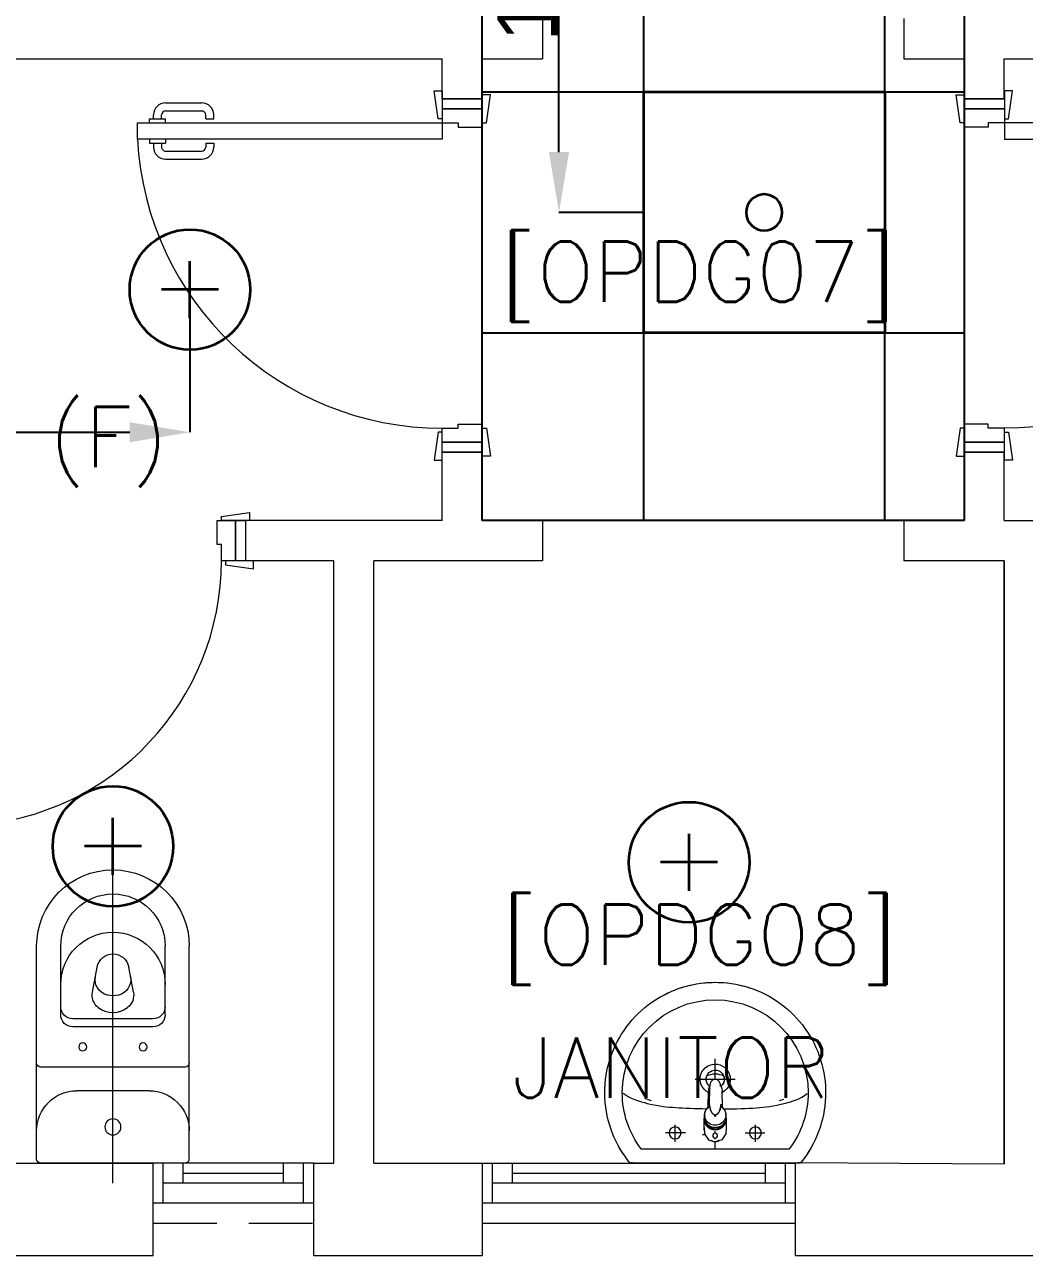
# Model space of a CAD drawing. Header units: inches. Extents: x -12418 to 57169, y -29325 to 19878.
# Drawn here: x 8058 to 10548, y -13097 to -10032 of the extents above; entities that cross this region are included whole.
import ezdxf
from ezdxf.enums import TextEntityAlignment as Align

# ---------------------------------------------------------------- set-up
doc = ezdxf.new("R2010")
doc.units = ezdxf.units.IN
doc.header["$LTSCALE"] = 25
doc.header["$MEASUREMENT"] = 0
doc.header["$PDMODE"] = 3
doc.linetypes.add('00-Ground Floor$0$HIDDEN', pattern=[9.525, 6.35, -3.175])
doc.layers.get('0').update_dxf_attribs({"color": 8})
doc.layers.get('Defpoints').update_dxf_attribs({"color": 8})
for name, color, linetype, lineweight in [('00-Ground Floor$0$72_EGR_BASE_TEXT', 252, 'Continuous', 5), ('00-Ground Floor$0$Aluminum', 251, 'Continuous', 5), ('00-Ground Floor$0$LOADING', 253, 'Continuous', 5), ('00-Ground Floor$0$P-SANR-FIXT', 6, 'Continuous', 18), ('00-Ground Floor$0$P-SANR-FIXT-1', 6, 'Continuous', 13), ('00-Ground Floor$0$Proj', 251, 'Continuous', 5), ('00-Ground Floor$0$SANIT', 250, 'Continuous', 5), ('00-Ground Floor$0$Walls', 251, 'Continuous', 5), ('00-Ground Floor$0$Wooden Joinery', 251, 'Continuous', 5), ('E-DIM', 6, 'Continuous', 18), ('E-LITE-CIRC-NUMB', 6, 'Continuous', 25), ('E-LITE-CLNG', 150, 'Continuous', 35), ('E-LITE-CLNG @ 100', 150, 'Continuous', 35), ('E-LITE-CTRL', 6, 'Continuous', 25)]:
    doc.layers.add(name, color=color, linetype=linetype, lineweight=lineweight)
doc.layers.add('00-Ground Floor$0$False Ceiling', color=251, linetype='Continuous')
doc.styles.add('00-Ground Floor$0$SIMPLEX', font='SIMPLEX.shx', dxfattribs={"height": 150})
doc.styles.add('DC_Simplex', font='SIMPLEX.shx', dxfattribs={"width": 0.7})
doc.styles.get("Standard").update_dxf_attribs({"font": 'arial.ttf'})
doc.dimstyles.get("Standard").update_dxf_attribs({"dimtxt": 150, "dimasz": 150, "dimexe": 0.18, "dimexo": 0.0625, "dimgap": 1, "dimtad": 1, "dimdec": 0, "dimlfac": 0.1, "dimzin": 0, "dimdsep": 46, "dimtxsty": 'Standard', "dimcen": 0.09, "dimclrd": 256, "dimclrt": 7, "dimadec": 0, "dimazin": 0, "dimtfac": 1, "dimtdec": 0, "dimtofl": 0, "dimtmove": 0, "dimatfit": 3, "dimfxl": 1, "dimtolj": 1, "dimtzin": 0, "dimarcsym": 0})

# ---------------------------------------------------------------- blocks, each defined once
blk = doc.blocks.new('00-Ground Floor$0$A$C72370EFE')
at = {"layer": '00-Ground Floor$0$Wooden Joinery'}
for p, q in [((-0.01, -0.03), (-0.01, -0.07)), ((0, -0.03), (-0.01, -0.03)), ((0.04, -0.03), (0.05, -0.03)), ((0.05, -0.03), (0.05, -0.07)), ((-0.01, -0.04), (-0.02, -0.04)), ((-0.01, -0.06), (-0.02, -0.06)), ((0.05, -0.04), (0.06, -0.04)), ((0.05, -0.06), (0.06, -0.06)), ((-0.05, -0.07), (-0.05, -0.16)), ((-0.03, -0.07), (-0.03, -0.16)), ((0, -0.07), (-0.01, -0.07)), ((0.04, -0.07), (0.05, -0.07)), ((0.07, -0.07), (0.07, -0.16)), ((0.09, -0.07), (0.09, -0.16)), ((-0.01, -0.17), (-0.02, -0.17)), ((-0.01, -0.17), (-0.01, -0.19)), ((0.05, -0.17), (0.06, -0.17)), ((0.05, -0.17), (0.05, -0.19)), ((-0.01, -0.19), (-0.02, -0.19)), ((0.05, -0.19), (0.06, -0.19))]:
    blk.add_line(p, q, dxfattribs=at)
for centre, radius, start, end in [((-0.02, -0.07), 0.03, 90, 180), ((-0.02, -0.07), 0.01, 90, 180), ((0.06, -0.07), 0.03, 0, 90), ((0.06, -0.07), 0.01, 0, 90), ((-0.02, -0.16), 0.03, 180, 270), ((-0.02, -0.16), 0.01, 180, 270), ((0.06, -0.16), 0.01, 270, 0), ((0.06, -0.16), 0.03, 270, 0)]:
    blk.add_arc(centre, radius, start, end, dxfattribs=at)
blk = doc.blocks.new('00-Ground Floor$0$A$C5FCA3E6B')
at = {"layer": '00-Ground Floor$0$Wooden Joinery'}
for points in [[(80, 858.9), (80, 868.9), (10, 878.9), (10, 858.9)], [(840, 858.9), (840, 868.9), (910, 878.9), (910, 858.9)], [(70, 758.9), (70, 748.9), (0, 738.9), (0, 758.9)], [(120, 758.9), (120, 0), (80, 0), (80, 758.9)], [(850, 758.9), (850, 748.9), (920, 738.9), (920, 758.9)]]:
    blk.add_lwpolyline(points, close=True, dxfattribs=at)
for points in [[(45, 758.9), (45, 858.9), (20, 858.9), (20, 758.9), (45, 758.9)], [(45, 758.9), (80, 758.9), (80, 798.9), (90, 798.9), (90, 858.9), (45, 858.9), (45, 758.9)], [(875, 758.9), (840, 758.9), (840, 798.9), (830, 798.9), (830, 858.9), (875, 858.9), (875, 758.9)], [(875, 758.9), (875, 858.9), (900, 858.9), (900, 758.9), (875, 758.9)]]:
    blk.add_lwpolyline(points, dxfattribs=at)
blk.add_arc((80, 758.9), 760, 273.0171, 0, dxfattribs=at)
at = {"layer": '00-Ground Floor$0$Wooden Joinery', "xscale": 999.9999999998854, "yscale": 999.9999999998854, "zscale": 999.9999999998854, "rotation": 180}
blk.add_blockref('00-Ground Floor$0$A$C72370EFE', (120, 0), dxfattribs=at)
blk = doc.blocks.new('00-Ground Floor$0$A$C268A7CF0')
at = {"layer": '00-Ground Floor$0$Wooden Joinery'}
for points in [[(80, 758.8), (80, 768.8), (10, 778.8), (10, 758.8)], [(740, 758.8), (740, 768.8), (810, 778.8), (810, 758.8)], [(70, 658.8), (70, 648.8), (0, 638.8), (0, 658.8)], [(120, 658.8), (120, 0), (80, 0), (80, 658.8)], [(750, 658.8), (750, 648.8), (820, 638.8), (820, 658.8)]]:
    blk.add_lwpolyline(points, close=True, dxfattribs=at)
for points in [[(45, 658.8), (45, 758.8), (20, 758.8), (20, 658.8), (45, 658.8)], [(45, 658.8), (80, 658.8), (80, 698.8), (90, 698.8), (90, 758.8), (45, 758.8), (45, 658.8)], [(775, 658.8), (740, 658.8), (740, 698.8), (730, 698.8), (730, 758.8), (775, 758.8), (775, 658.8)], [(775, 658.8), (775, 758.8), (800, 758.8), (800, 658.8), (775, 658.8)]]:
    blk.add_lwpolyline(points, dxfattribs=at)
blk.add_arc((80, 658.8), 660, 273.4748, 0, dxfattribs=at)
at = {"layer": '00-Ground Floor$0$Wooden Joinery', "xscale": 999.9999999998854, "yscale": 999.9999999998854, "zscale": 999.9999999998854, "rotation": 180}
blk.add_blockref('00-Ground Floor$0$A$C72370EFE', (120, 0), dxfattribs=at)
blk = doc.blocks.new('00-Ground Floor$0$WC manta')
at = {"layer": '00-Ground Floor$0$SANIT'}
for p, q in [((-0.12, 0.19), (0.41, 0.19)), ((-0.13, 0.18), (-0.13, -0.18)), ((0.109, 0.18), (0.109, -0.18)), ((0.239, 0.13), (0.41, 0.13)), ((0.209, 0.1), (0.209, -0.1)), ((0.229, 0.1), (0.229, -0.1)), ((0.05, 0.09), (0.05, -0.09)), ((0.2955, 0.051), (0.3581, 0.0393)), ((-0.18, 0), (0.65, 0)), ((0.2955, -0.051), (0.3581, -0.0393)), ((0.239, -0.13), (0.41, -0.13)), ((-0.12, -0.19), (0.41, -0.19))]:
    blk.add_line(p, q, dxfattribs=at)
for centre, radius in [((0.159, 0.0752), 0.01), ((-0.04, 0), 0.02), ((0.159, -0.0753), 0.01)]:
    blk.add_circle(centre, radius, dxfattribs=at)
for centre, radius, start, end in [((-0.12, 0.18), 0.01, 90, 180), ((-0.05, 0.09), 0.1, 0, 90), ((0.119, 0.18), 0.01, 90, 180), ((0.41, 0), 0.19, 270, 90), ((0.239, 0.1), 0.03, 90, 180), ((0.259, 0.1), 0.03, 90, 180), ((0.3147, 0), 0.13, 270, 90), ((0.41, 0), 0.13, 270, 90), ((0.3029, 0), 0.0588, 141.525, 218.475), ((0.2882, 0.0117), 0.04, 79.4289, 141.525), ((0.3271, 0.0044), 0.04, 79.4289, 166.4176), ((0.3507, 0), 0.04, 280.5711, 79.4289), ((0.3454, 0), 0.0588, 166.4176, 193.5824), ((0.3271, -0.0044), 0.04, 193.5824, 280.5711), ((0.2882, -0.0117), 0.04, 218.475, 280.5711), ((-0.05, -0.09), 0.1, 270, 0), ((0.239, -0.1), 0.03, 180, 270), ((0.259, -0.1), 0.03, 180, 270), ((-0.12, -0.18), 0.01, 180, 270), ((0.119, -0.18), 0.01, 180, 270)]:
    blk.add_arc(centre, radius, start, end, dxfattribs=at)
blk = doc.blocks.new('00-Ground Floor$0$FP_138-161_A_00_GFL_-0_080_Einreichung_Grundrisse_100')
at = {"layer": '00-Ground Floor$0$P-SANR-FIXT'}
blk.add_line((-0.0044, -0.0019), (-0.0045, -0.0021), dxfattribs=at)
at = {"layer": '00-Ground Floor$0$P-SANR-FIXT', "flags": 128}
blk.add_lwpolyline([(-0.0057, -0.0037), (-0.0058, -0.0039), (-0.006, -0.004)], dxfattribs=at)
blk = doc.blocks.new('00-Ground Floor$0$FP_139-161_A_00_GFL_-0_080_Einreichung_Grundrisse_100')
at = {"layer": '00-Ground Floor$0$P-SANR-FIXT'}
blk.add_line((0.0045, -0.0022), (0.0044, -0.002), dxfattribs=at)
at = {"layer": '00-Ground Floor$0$P-SANR-FIXT', "flags": 128}
blk.add_lwpolyline([(0.006, -0.004), (0.0059, -0.0039), (0.0057, -0.0038)], dxfattribs=at)
blk = doc.blocks.new('00-Ground Floor$0$IS_Ceraplus_B8204_BIM_BG _1_ - B8204AA - CERAPLUS single lever basin mixer with pop-up waste-V137-161_A_00_GFL_-0_080_Einreichung_Grundrisse_100')
at = {"layer": '00-Ground Floor$0$P-SANR-FIXT-1'}
h = blk.add_hatch(dxfattribs=at)
h.set_pattern_fill('FP_26', color=256, style=0, pattern_type=2)
h.set_pattern_definition([(225, (0.009, 0), (0.010607, -0.010607), []), (315, (0.009, 0), (0.010607, 0.010607), [])])
h.paths.add_polyline_path([(0.0056, -0.002), (0.0058, -0.0024), (0.0058, -0.0021)])
h.paths.add_polyline_path([(0.007, -0.0039), (0.0088, -0.0045), (0.0084, -0.0043)])
at = {"layer": '00-Ground Floor$0$LOADING'}
for p, q in [((-0.028, 0), (-0.028, -0.0281)), ((-0.0262, -0.0282), (-0.0263, -0.0287)), ((0.0263, -0.0287), (0.0262, -0.0282)), ((0.0262, -0.0293), (0.0263, -0.0287)), ((0.028, -0.0281), (0.028, 0)), ((-0.0274, -0.0337), (-0.0271, -0.0392)), ((-0.0137, -0.0512), (-0.0129, -0.0517)), ((0.0124, -0.052), (0.0133, -0.0515)), ((0.0185, -0.0618), (0.019, -0.0539)), ((0.019, -0.0539), (0.0188, -0.0561)), ((0.0271, -0.0392), (0.0274, -0.0337)), ((0.014, -0.0647), (0.0133, -0.1077))]:
    blk.add_line(p, q, dxfattribs=at)
at = {"layer": '00-Ground Floor$0$LOADING', "flags": 128}
for points in [[(-0.0272, -0.0069), (-0.0266, 0.009), (-0.0165, 0.0236), (0, 0.0291)], [(0.0272, -0.0069), (0.0266, 0.009), (0.0165, 0.0236), (0, 0.0291)], [(-0.0176, -0.0568), (-0.0224, -0.0513), (-0.0254, -0.0448), (-0.0264, -0.0376), (-0.0253, -0.0305), (-0.0222, -0.024), (-0.0172, -0.0186), (-0.0109, -0.0147), (-0.0037, -0.0127), (0.0037, -0.0127), (0.0109, -0.0147), (0.0172, -0.0186), (0.0222, -0.024), (0.0253, -0.0305), (0.0264, -0.0376), (0.0254, -0.0448), (0.0224, -0.0513), (0.0176, -0.0568)], [(-0.0271, -0.0393), (-0.027, -0.0403), (-0.0269, -0.0414), (-0.0267, -0.0424), (-0.0265, -0.0434), (-0.0262, -0.0444), (-0.0259, -0.0454), (-0.0255, -0.0464), (-0.0252, -0.0474), (-0.0247, -0.0484), (-0.0243, -0.0493), (-0.0238, -0.0502), (-0.0232, -0.0511), (-0.0226, -0.052), (-0.022, -0.0529), (-0.0214, -0.0537), (-0.0207, -0.0545), (-0.0199, -0.0553), (-0.0192, -0.0561), (-0.0184, -0.0568), (-0.0176, -0.0575), (-0.0173, -0.0577)], [(-0.019, -0.0539), (-0.0185, -0.0615), (-0.0185, -0.0618)], [(-0.0162, -0.0579), (-0.0156, -0.058), (-0.0151, -0.0581), (-0.0146, -0.0583), (-0.0142, -0.0586), (-0.0139, -0.0588), (-0.0138, -0.0591)], [(-0.0138, -0.0591), (-0.0139, -0.0612), (-0.014, -0.0633)], [(0.0138, -0.0591), (0.0139, -0.0588), (0.0142, -0.0586), (0.0146, -0.0583), (0.0151, -0.0581), (0.0156, -0.058), (0.0162, -0.0579)], [(0.014, -0.0633), (0.0139, -0.0612), (0.0138, -0.0591)], [(0.0171, -0.0578), (0.0174, -0.0575), (0.0176, -0.0568)], [(0.0173, -0.0577), (0.0181, -0.057), (0.0189, -0.0563), (0.0197, -0.0556), (0.0204, -0.0548), (0.0211, -0.054), (0.0218, -0.0532), (0.0224, -0.0523), (0.023, -0.0514), (0.0236, -0.0505), (0.0241, -0.0496), (0.0246, -0.0487), (0.025, -0.0477), (0.0254, -0.0467), (0.0258, -0.0458), (0.0261, -0.0448), (0.0264, -0.0437), (0.0266, -0.0427), (0.0268, -0.0417), (0.027, -0.0407), (0.0271, -0.0396), (0.0271, -0.0393)], [(-0.0181, -0.0728), (-0.0177, -0.083), (-0.0172, -0.0938)], [(0.0172, -0.0938), (0.0177, -0.083), (0.0181, -0.0728)], [(0.0184, -0.0651), (0.0184, -0.0652), (0.0184, -0.0652), (0.0184, -0.0652), (0.0184, -0.0654), (0.0184, -0.0655)], [(-0.0129, -0.1142), (-0.0124, -0.1161), (-0.0118, -0.1179), (-0.0109, -0.1197), (-0.0098, -0.1214), (-0.0084, -0.123), (-0.0067, -0.1244), (-0.0047, -0.1255), (-0.0025, -0.1263), (0, -0.1266)], [(0, -0.1266), (0.0025, -0.1263), (0.0047, -0.1255), (0.0067, -0.1244), (0.0084, -0.123), (0.0098, -0.1214), (0.0109, -0.1197), (0.0118, -0.1179), (0.0124, -0.1161), (0.0129, -0.1142)]]:
    blk.add_lwpolyline(points, dxfattribs=at)
at = {"layer": '00-Ground Floor$0$LOADING'}
for centre, radius, start, end in [((0, 0.0135), 0.00603, 0, 180), ((0, 0.0135), 0.00603, 180, 0), ((-0.009, 0), 0.005, 300, 315), ((0.009, 0), 0.005, 225, 240)]:
    blk.add_arc(centre, radius, start, end, dxfattribs=at)
for centre, major_axis, start_param, end_param in [((0, -0.0281), (-0.028, 0), 4.712389, 6.47291), ((0, -0.0287), (0.0267, 0), 1.570796, 3.036556), ((0, -0.0287), (0.0263, 0), 2.625648, 2.791756), ((0, -0.0287), (-0.0263, 0), 4.712389, 5.759587), ((0, -0.0281), (0.028, 0), 6.093357, 7.853982), ((0, -0.0287), (0.0267, 0), 0.105099, 1.570796), ((0, -0.0287), (0.0262, 0), 0.523599, 1.570796), ((0, -0.0287), (0.0262, 0), 0.349919, 0.515945), ((0, -0.0321), (0.0275, 0), 3.141823, 3.202701), ((0, -0.0321), (0.0275, 0), 3.239313, 3.439417), ((0, -0.0281), (0.028, 0), 3.371221, 3.483334), ((0, -0.0312), (0.0248, 0), 4.111947, 4.191073), ((0, -0.0281), (0.028, 0), 4.202431, 4.259552), ((0, -0.0287), (0.0263, 0), 4.169225, 4.2325), ((0, -0.0281), (0.028, 0), 5.172057, 5.222265), ((0, -0.0287), (0.0267, 0), 6.059374, 6.108652), ((0, -0.0321), (0.0275, 0), 5.985527, 6.185455), ((0, -0.0281), (0.028, 0), 5.94107, 6.05344), ((0, -0.0321), (0.0275, 0), 6.222066, 6.282955)]:
    blk.add_ellipse(centre, major_axis=major_axis, ratio=0.961262, start_param=start_param, end_param=end_param, dxfattribs=at)
for points, knots in [([(-0.0215, -0.0162), (-0.0216, -0.0163), (-0.0219, -0.0167), (-0.0227, -0.0177), (-0.0238, -0.0192), (-0.0249, -0.0211), (-0.0258, -0.0231), (-0.0266, -0.0253), (-0.0273, -0.0282), (-0.0275, -0.0305), (-0.0275, -0.0321)], [0.7859035, 0.7859035, 0.7859035, 0.7859035, 0.7916667, 0.8055556, 0.8333333, 0.8611111, 0.8888889, 0.9166667, 0.9444444, 1, 1, 1, 1]), ([(0.021, -0.0157), (0.0208, -0.0154), (0.0203, -0.0149), (0.0192, -0.0139), (0.0177, -0.0127), (0.0161, -0.0117), (0.0148, -0.0109), (0.0138, -0.0104), (0.0127, -0.0099), (0.0113, -0.0093), (0.0087, -0.0084), (0.0048, -0.0075), (0, -0.0071), (-0.0048, -0.0075), (-0.0087, -0.0084), (-0.0113, -0.0093), (-0.0127, -0.0099), (-0.0138, -0.0104), (-0.0148, -0.0109), (-0.0161, -0.0117), (-0.0177, -0.0127), (-0.0191, -0.0139), (-0.0202, -0.0149), (-0.0208, -0.0154), (-0.021, -0.0157)], [0.2222222, 0.2222222, 0.2222222, 0.2222222, 0.2361111, 0.25, 0.2777778, 0.3055556, 0.3194444, 0.3333333, 0.3472222, 0.3611111, 0.3888889, 0.4444444, 0.5, 0.5555556, 0.6111111, 0.6388889, 0.6527778, 0.6666667, 0.6805556, 0.6944444, 0.7222222, 0.75, 0.7638889, 0.7777778, 0.7777778, 0.7777778, 0.7777778]), ([(0.0275, -0.0321), (0.0275, -0.0305), (0.0273, -0.0282), (0.0266, -0.0253), (0.0258, -0.0231), (0.0249, -0.0211), (0.0238, -0.0192), (0.0227, -0.0177), (0.0219, -0.0167), (0.0216, -0.0163), (0.0215, -0.0162)], [0, 0, 0, 0, 0.0555556, 0.0833333, 0.1111111, 0.1388889, 0.1666667, 0.1944444, 0.2083333, 0.2142181, 0.2142181, 0.2142181, 0.2142181]), ([(-0.0188, -0.0538), (-0.0188, -0.0547), (-0.0186, -0.0582), (-0.0185, -0.0619), (-0.0184, -0.0646)], [0.6724021, 0.6724021, 0.6724021, 0.6724021, 0.75, 1, 1, 1, 1]), ([(-0.0162, -0.0579), (-0.0162, -0.0578), (-0.0163, -0.0578), (-0.0165, -0.0577), (-0.0166, -0.0575), (-0.0167, -0.0574), (-0.0169, -0.0573), (-0.017, -0.0572), (-0.0172, -0.0571), (-0.0173, -0.057), (-0.0175, -0.0569), (-0.0176, -0.0568)], [0, 0, 0, 0, 0.1, 0.2, 0.3, 0.4, 0.5, 0.6, 0.7, 0.8, 1, 1, 1, 1]), ([(-0.0148, -0.0587), (-0.015, -0.0586), (-0.0159, -0.0583), (-0.0167, -0.058), (-0.0172, -0.0578)], [0.8, 0.8, 0.8, 0.8, 0.85, 1, 1, 1, 1]), ([(0, -0.0378), (-0.0005, -0.038), (-0.0012, -0.0384), (-0.0021, -0.0389), (-0.0028, -0.0393), (-0.0035, -0.0397), (-0.0042, -0.04), (-0.0049, -0.0405), (-0.0055, -0.0409), (-0.0061, -0.0414), (-0.0067, -0.0419), (-0.0072, -0.0424), (-0.0078, -0.0429), (-0.0083, -0.0435), (-0.0088, -0.0441), (-0.0092, -0.0446), (-0.0096, -0.0452), (-0.01, -0.0459), (-0.0103, -0.0466), (-0.0105, -0.0472), (-0.0107, -0.0477), (-0.0108, -0.0481), (-0.0109, -0.0484), (-0.0111, -0.0489), (-0.0114, -0.0497), (-0.0118, -0.0509), (-0.0122, -0.0521), (-0.0124, -0.053), (-0.0126, -0.0537), (-0.0128, -0.0544), (-0.0129, -0.0552), (-0.0131, -0.0559), (-0.0132, -0.0566), (-0.0134, -0.0572), (-0.0136, -0.0581), (-0.0137, -0.0587), (-0.0138, -0.0591)], [0, 0, 0, 0, 0.055556, 0.083333, 0.111111, 0.138889, 0.166667, 0.194444, 0.222222, 0.25, 0.277778, 0.305556, 0.333333, 0.361111, 0.388889, 0.416667, 0.444444, 0.472222, 0.5, 0.527778, 0.541667, 0.555556, 0.569444, 0.583333, 0.611111, 0.666667, 0.722222, 0.75, 0.777778, 0.805556, 0.833333, 0.861111, 0.888889, 0.916667, 0.944444, 1, 1, 1, 1]), ([(0, -0.0357), (-0.0006, -0.0357), (-0.0013, -0.0357), (-0.002, -0.0357), (-0.0022, -0.0357)], [0, 0, 0, 0, 0.1, 0.1298359, 0.1298359, 0.1298359, 0.1298359]), ([(0.0022, -0.0357), (0.002, -0.0357), (0.0013, -0.0357), (0.0006, -0.0357), (0, -0.0357)], [0.8701578, 0.8701578, 0.8701578, 0.8701578, 0.9, 1, 1, 1, 1]), ([(0.0138, -0.0591), (0.0137, -0.0587), (0.0136, -0.0581), (0.0134, -0.0572), (0.0132, -0.0566), (0.0131, -0.0559), (0.0129, -0.0552), (0.0128, -0.0544), (0.0126, -0.0537), (0.0124, -0.053), (0.0122, -0.0521), (0.0118, -0.0509), (0.0114, -0.0497), (0.0111, -0.0489), (0.0109, -0.0484), (0.0108, -0.0481), (0.0107, -0.0477), (0.0105, -0.0472), (0.0103, -0.0466), (0.01, -0.0459), (0.0096, -0.0452), (0.0092, -0.0446), (0.0088, -0.0441), (0.0083, -0.0435), (0.0078, -0.0429), (0.0072, -0.0424), (0.0067, -0.0419), (0.0061, -0.0414), (0.0055, -0.0409), (0.0049, -0.0405), (0.0042, -0.04), (0.0035, -0.0397), (0.0028, -0.0393), (0.0021, -0.0389), (0.0012, -0.0384), (0.0005, -0.038), (0, -0.0378)], [0, 0, 0, 0, 0.055556, 0.083333, 0.111111, 0.138889, 0.166667, 0.194444, 0.222222, 0.25, 0.277778, 0.333333, 0.388889, 0.416667, 0.430556, 0.444444, 0.458333, 0.472222, 0.5, 0.527778, 0.555556, 0.583333, 0.611111, 0.638889, 0.666667, 0.694444, 0.722222, 0.75, 0.777778, 0.805556, 0.833333, 0.861111, 0.888889, 0.916667, 0.944444, 1, 1, 1, 1]), ([(0.0141, -0.0613), (0.0141, -0.0611), (0.0143, -0.0608), (0.0145, -0.0604), (0.0148, -0.06), (0.0151, -0.0596), (0.0153, -0.0594), (0.0155, -0.0592), (0.0156, -0.059), (0.0158, -0.0588), (0.016, -0.0587), (0.0163, -0.0585), (0.0165, -0.0583), (0.0166, -0.0582)], [0.3333333, 0.3333333, 0.3333333, 0.3333333, 0.4166667, 0.5, 0.5833333, 0.6666667, 0.7083333, 0.75, 0.7916667, 0.8333333, 0.875, 0.9166667, 1, 1, 1, 1]), ([(0.0176, -0.0568), (0.0175, -0.0569), (0.0173, -0.057), (0.0172, -0.0571), (0.017, -0.0572), (0.0169, -0.0573), (0.0167, -0.0574), (0.0166, -0.0575), (0.0165, -0.0577), (0.0163, -0.0578), (0.0162, -0.0578), (0.0162, -0.0579)], [0, 0, 0, 0, 0.2, 0.3, 0.4, 0.5, 0.6, 0.7, 0.8, 0.9, 1, 1, 1, 1]), ([(0.0184, -0.0646), (0.0185, -0.0619), (0.0186, -0.0582), (0.0188, -0.0547), (0.0188, -0.0538)], [0, 0, 0, 0, 0.25, 0.3275586, 0.3275586, 0.3275586, 0.3275586]), ([(-0.0131, -0.1116), (-0.0132, -0.1115), (-0.0135, -0.1109), (-0.0141, -0.1099), (-0.0147, -0.1086), (-0.0153, -0.1072), (-0.0159, -0.1053), (-0.0167, -0.1021), (-0.0171, -0.0992), (-0.0171, -0.0973)], [0.4856715, 0.4856715, 0.4856715, 0.4856715, 0.5, 0.55, 0.6, 0.65, 0.7, 0.8, 1, 1, 1, 1]), ([(-0.0132, -0.1091), (-0.0132, -0.1096), (-0.0132, -0.1103), (-0.0132, -0.1111), (-0.0132, -0.1115), (-0.0132, -0.1118), (-0.0131, -0.1122), (-0.0131, -0.1125), (-0.0131, -0.1128), (-0.0131, -0.1131), (-0.013, -0.1134), (-0.013, -0.1138), (-0.0129, -0.1141), (-0.0129, -0.1142)], [0.2, 0.2, 0.2, 0.2, 0.4, 0.5, 0.55, 0.6, 0.65, 0.7, 0.75, 0.8, 0.85, 0.9, 1, 1, 1, 1]), ([(0.0129, -0.1142), (0.0129, -0.1141), (0.013, -0.1138), (0.013, -0.1134), (0.0131, -0.1131), (0.0131, -0.1128), (0.0131, -0.1125), (0.0131, -0.1122), (0.0132, -0.1118), (0.0132, -0.1115), (0.0132, -0.1111), (0.0132, -0.1103), (0.0132, -0.1096), (0.0132, -0.1091)], [0, 0, 0, 0, 0.1, 0.15, 0.2, 0.25, 0.3, 0.35, 0.4, 0.45, 0.5, 0.6, 0.8, 0.8, 0.8, 0.8]), ([(0.0131, -0.1116), (0.0133, -0.1113), (0.0137, -0.1106), (0.0142, -0.1096), (0.0147, -0.1084), (0.0153, -0.1072), (0.0159, -0.1053), (0.0167, -0.1021), (0.0171, -0.0992), (0.0171, -0.0973)], [-0.5143371, -0.5143371, -0.5143371, -0.5143371, -0.475, -0.4375, -0.4, -0.35, -0.3, -0.2, 0, 0, 0, 0])]:
    blk.add_open_spline(points, degree=3, knots=knots, dxfattribs=at)
for points in [[(-0.0172, -0.0578), (-0.0171, -0.0578), (-0.0169, -0.058), (-0.0167, -0.0581), (-0.0166, -0.0582)], [(-0.0162, -0.0579), (-0.0162, -0.0579), (-0.0164, -0.0581), (-0.0165, -0.0582), (-0.0166, -0.0583), (-0.0166, -0.0582), (-0.0166, -0.0582)], [(-0.0166, -0.0582), (-0.0163, -0.0585), (-0.0156, -0.059), (-0.0148, -0.0599), (-0.0142, -0.0609), (-0.0139, -0.0617), (-0.0138, -0.0621)], [(0.0172, -0.0578), (0.0168, -0.0579), (0.0158, -0.0583), (0.0147, -0.0587), (0.0141, -0.059)], [(0.0166, -0.0582), (0.0166, -0.0582), (0.0166, -0.0583), (0.0165, -0.0582), (0.0164, -0.0581), (0.0162, -0.0579), (0.0162, -0.0579)], [(0.0166, -0.0582), (0.0167, -0.0582), (0.0168, -0.0581), (0.0169, -0.058), (0.0169, -0.058)], [(0.0169, -0.058), (0.017, -0.0579), (0.0171, -0.0579), (0.0171, -0.0578)], [(-0.0184, -0.0646), (-0.0183, -0.0659), (-0.0182, -0.0684), (-0.0181, -0.0709), (-0.0181, -0.0721)], [(-0.014, -0.0633), (-0.014, -0.0633), (-0.014, -0.0633), (-0.014, -0.0633)], [(-0.014, -0.0646), (-0.014, -0.0644), (-0.014, -0.064), (-0.014, -0.0635), (-0.014, -0.0633)], [(0.014, -0.0633), (0.014, -0.0633), (0.014, -0.0633), (0.014, -0.0633)], [(0.014, -0.0633), (0.014, -0.0635), (0.014, -0.064), (0.014, -0.0644), (0.014, -0.0647)], [(0.0181, -0.0721), (0.0181, -0.0709), (0.0182, -0.0684), (0.0183, -0.0659), (0.0184, -0.0646)], [(-0.0172, -0.0938), (-0.0172, -0.0944), (-0.0172, -0.0956), (-0.0171, -0.0967), (-0.0171, -0.0973)], [(0.0171, -0.0973), (0.0171, -0.0967), (0.0172, -0.0956), (0.0172, -0.0944), (0.0172, -0.0938)]]:
    blk.add_open_spline(points, degree=3, dxfattribs=at)
for name in ['00-Ground Floor$0$FP_138-161_A_00_GFL_-0_080_Einreichung_Grundrisse_100', '00-Ground Floor$0$FP_139-161_A_00_GFL_-0_080_Einreichung_Grundrisse_100']:
    blk.add_blockref(name, (0, 0), dxfattribs=at)
blk = doc.blocks.new('00-Ground Floor$0$_100_WB_KER_REN_55x45x18 - _100_WB_KER_REN_55x45x18-V63-161_A_00_GFL_-0_080_Einreichung_Grundrisse_100')
at = {"layer": '00-Ground Floor$0$LOADING'}
for p, q in [((-0.2075, 0.225), (-0.2075, 0.2227)), ((0.2074, 0.225), (-0.2074, 0.225)), ((0.2075, 0.2227), (0.2075, 0.225)), ((-0.1855, 0.1899), (0.1855, 0.1899)), ((0, 0.1899), (0, 0.1724)), ((-0.1, 0.172), (-0.1, 0.1303)), ((-0.0259, 0.155), (-0.0315, 0.155)), ((0, 0.1656), (0, 0.1628)), ((0.026, 0.155), (0.0248, 0.155)), ((0.1, 0.172), (0.1, 0.1303)), ((-0.0744, 0.15), (-0.1234, 0.15)), ((0, 0.1509), (0, 0.1454)), ((0, 0.1422), (0, 0.1399)), ((0.0744, 0.15), (0.1234, 0.15)), ((-0.1763, 0.0637), (-0.1598, 0.0692)), ((0.1605, 0.0691), (0.1707, 0.0656)), ((-0.05, 0.0161), (0.05, 0.0161)), ((0, 0.0168), (0, -0.0348))]:
    blk.add_line(p, q, dxfattribs=at)
at = {"layer": '00-Ground Floor$0$LOADING', "flags": 128}
for points in [[(-0.2121, 0.225), (-0.219, 0.2164), (-0.2254, 0.2075), (-0.2316, 0.1983), (-0.2373, 0.189), (-0.2427, 0.1794), (-0.2476, 0.1696), (-0.2522, 0.1596), (-0.2564, 0.1494), (-0.2602, 0.1391), (-0.2635, 0.1286), (-0.2665, 0.118), (-0.269, 0.1073), (-0.271, 0.0965), (-0.2727, 0.0856), (-0.2739, 0.0747), (-0.2747, 0.0637), (-0.275, 0.0527), (-0.275, 0.05)], [(0.275, 0.05), (0.2748, 0.061), (0.2741, 0.072), (0.273, 0.0829), (0.2715, 0.0938), (0.2695, 0.1046), (0.2671, 0.1154), (0.2643, 0.126), (0.261, 0.1365), (0.2574, 0.1469), (0.2533, 0.1571), (0.2488, 0.1671), (0.2439, 0.177), (0.2387, 0.1866), (0.233, 0.1961), (0.227, 0.2053), (0.2206, 0.2142), (0.2138, 0.2229), (0.2121, 0.225)], [(-0.275, 0.05), (-0.2748, 0.039), (-0.2741, 0.028), (-0.273, 0.0171), (-0.2715, 0.0062), (-0.2695, -0.0046), (-0.2671, -0.0154), (-0.2643, -0.026), (-0.261, -0.0365), (-0.2574, -0.0469), (-0.2533, -0.0571), (-0.2488, -0.0671), (-0.2439, -0.077), (-0.2387, -0.0866), (-0.233, -0.0961), (-0.227, -0.1053), (-0.2206, -0.1142), (-0.2138, -0.1229), (-0.2067, -0.1313), (-0.1993, -0.1395), (-0.1916, -0.1473), (-0.1836, -0.1548), (-0.1752, -0.162), (-0.1666, -0.1688), (-0.1577, -0.1753), (-0.1486, -0.1814), (-0.1392, -0.1872), (-0.1296, -0.1925), (-0.1198, -0.1975), (-0.1098, -0.2021), (-0.0996, -0.2063), (-0.0893, -0.2101), (-0.0788, -0.2135), (-0.0682, -0.2164), (-0.0575, -0.2189), (-0.0467, -0.221), (-0.0359, -0.2227), (-0.0249, -0.2239), (-0.014, -0.2246), (-0.003, -0.225), (0.008, -0.2249), (0.019, -0.2243), (0.03, -0.2234), (0.0409, -0.2219), (0.0517, -0.2201), (0.0625, -0.2178), (0.0731, -0.2151), (0.0837, -0.212), (0.0941, -0.2084), (0.1043, -0.2044), (0.1144, -0.2001), (0.1243, -0.1953), (0.1341, -0.1901), (0.1436, -0.1846), (0.1528, -0.1786), (0.1618, -0.1723), (0.1706, -0.1657), (0.1791, -0.1587), (0.1873, -0.1514), (0.1952, -0.1437), (0.2028, -0.1358), (0.21, -0.1275), (0.217, -0.119), (0.2236, -0.1101), (0.2298, -0.1011), (0.2356, -0.0918), (0.2411, -0.0822), (0.2462, -0.0725), (0.2509, -0.0625), (0.2552, -0.0524), (0.2591, -0.0421), (0.2626, -0.0317), (0.2656, -0.0211), (0.2683, -0.0104), (0.2705, 0.0003), (0.2722, 0.0112), (0.2736, 0.0221), (0.2745, 0.0331), (0.2749, 0.0441), (0.275, 0.05)]]:
    blk.add_lwpolyline(points, dxfattribs=at)
at = {"layer": '00-Ground Floor$0$LOADING'}
for centre in [(-0.1, 0.15), (0.1, 0.15)]:
    blk.add_circle(centre, 0.015, dxfattribs=at)
for centre, radius, start, end in [((0, 0.05), 0.275, 140.4788, 141.2381), ((0, 0.05), 0.275, 38.7619, 39.5212), ((0, 0.05), 0.275, 145.9324, 150.3591), ((0, 0.05), 0.2315, 142.8209, 180), ((0, 0.05), 0.2315, 0, 37.1791), ((0, 0.05), 0.275, 29.6409, 34.0676), ((0, 0.155), 0.0175, 54.0899, 125.9101), ((0, 0.155), 0.0175, 68.869, 83.8798), ((0, 0.155), 0.0175, 251.9463, 258.2346), ((0, 0.05), 0.275, 180, 183.6225), ((0, 0.05), 0.2315, 180, 0), ((0, 0.0161), 0.0375, 117.1305, 0), ((0, 0.0161), 0.0225, 129.5025, 0), ((0, 0.0161), 0.0225, 138.0808, 143.3939), ((0, 0.0161), 0.0225, 0, 51.4286), ((0, 0.0161), 0.0225, 36.616, 41.9265), ((0, 0.0161), 0.0375, 0, 61.4146), ((0, 0.0161), 0.0225, 180, 193.3417), ((0, 0.0161), 0.0225, 197.0466, 201.508), ((0, 0.0161), 0.0225, 156.725, 162.0134), ((0, 0.05), 0.047, 243.4433, 296.5567), ((0, 0.0161), 0.0225, 17.9887, 23.276), ((0, 0.0161), 0.0225, 338.492, 342.9534), ((0, 0.0161), 0.0225, 346.6583, 0), ((0, 0.05), 0.275, 307.6689, 312), ((0, 0.05), 0.275, 240, 245.6589), ((0, 0.05), 0.275, 252, 257.5535), ((0, 0.05), 0.275, 282.9241, 288), ((0, 0.05), 0.275, 264, 276)]:
    blk.add_arc(centre, radius, start, end, dxfattribs=at)
for points, knots in [([(-0.2074, 0.225), (-0.2078, 0.225), (-0.2086, 0.225), (-0.2095, 0.225), (-0.2102, 0.225), (-0.2106, 0.225), (-0.2109, 0.225), (-0.2111, 0.225), (-0.2114, 0.225), (-0.2116, 0.225), (-0.2118, 0.225), (-0.2119, 0.225), (-0.2119, 0.225)], [-1, -1, -1, -1, -0.8333333, -0.6666667, -0.5833333, -0.5, -0.4583333, -0.4166667, -0.3333333, -0.2916667, -0.25, -0.1666667, -0.1666667, -0.1666667, -0.1666667]), ([(0.2119, 0.225), (0.2119, 0.225), (0.2118, 0.225), (0.2116, 0.225), (0.2114, 0.225), (0.2111, 0.225), (0.2109, 0.225), (0.2106, 0.225), (0.2102, 0.225), (0.2095, 0.225), (0.2086, 0.225), (0.2078, 0.225), (0.2074, 0.225)], [-0.8333333, -0.8333333, -0.8333333, -0.8333333, -0.75, -0.7083333, -0.6666667, -0.5833333, -0.5416667, -0.5, -0.4166667, -0.3333333, -0.1666667, 0, 0, 0, 0]), ([(-0.0037, 0.1721), (-0.0046, 0.1719), (-0.0064, 0.1714), (-0.0081, 0.1705), (-0.009, 0.17)], [0.5653198, 0.5653198, 0.5653198, 0.5653198, 0.6111111, 0.6666667, 0.6666667, 0.6666667, 0.6666667]), ([(0.009, 0.17), (0.0086, 0.1703), (0.0077, 0.1708), (0.0059, 0.1715), (0.0046, 0.1719), (0.0037, 0.1721)], [0.3333333, 0.3333333, 0.3333333, 0.3333333, 0.3611111, 0.3888889, 0.4346482, 0.4346482, 0.4346482, 0.4346482]), ([(-0.2294, 0.0509), (-0.2103, 0.066), (-0.1431, 0.0839), (-0.1084, 0.0863), (-0.0496, 0.0893), (-0.0206, 0.0899)], [0.0392191, 0.0392191, 0.0392191, 0.0392191, 0.1715289, 0.4228457, 0.6475389, 0.6475389, 0.6475389, 0.6475389]), ([(0.0209, 0.0903), (0.0512, 0.0901), (0.1113, 0.0879), (0.1514, 0.0828), (0.2115, 0.0665), (0.2292, 0.052)], [0.7533082, 0.7533082, 0.7533082, 0.7533082, 0.9865548, 1.235629, 1.3638988, 1.3638988, 1.3638988, 1.3638988]), ([(-0.0141, 0.0337), (-0.0162, 0.0319), (-0.0207, 0.0267), (-0.0225, 0.02), (-0.0225, 0.0161)], [0.7144203, 0.7144203, 0.7144203, 0.7144203, 0.8333333, 1, 1, 1, 1]), ([(0.0225, 0.0161), (0.0225, 0.0187), (0.0216, 0.0239), (0.0182, 0.0298), (0.0152, 0.0327), (0.0141, 0.0337)], [0, 0, 0, 0, 0.1111111, 0.2222222, 0.285568, 0.285568, 0.285568, 0.285568])]:
    blk.add_open_spline(points, degree=3, knots=knots, dxfattribs=at)
for points in [[(-0.2075, 0.2227), (-0.2075, 0.2231), (-0.2075, 0.2235), (-0.2075, 0.2239)], [(0.2075, 0.2239), (0.2075, 0.2235), (0.2075, 0.2231), (0.2075, 0.2227)], [(-0.1852, 0.1899), (-0.1853, 0.1899), (-0.1854, 0.1899), (-0.1855, 0.1899)], [(0.1855, 0.1899), (0.1854, 0.1899), (0.1853, 0.1899), (0.1852, 0.1899)], [(-0.0009, 0.1725), (-0.0013, 0.1725), (-0.0018, 0.1724), (-0.0022, 0.1724)], [(0.0022, 0.1724), (0.0018, 0.1724), (0.0013, 0.1725), (0.0009, 0.1725)], [(-0.0225, 0.0161), (-0.0225, 0.0147), (-0.0222, 0.012), (-0.0215, 0.0093), (-0.021, 0.008)], [(0.021, 0.008), (0.0215, 0.0093), (0.0222, 0.012), (0.0225, 0.0147), (0.0225, 0.0161)]]:
    blk.add_open_spline(points, degree=3, dxfattribs=at)
at = {"layer": '00-Ground Floor$0$LOADING', "xscale": -1, "rotation": 5.088887490341627e-12}
blk.add_blockref('00-Ground Floor$0$IS_Ceraplus_B8204_BIM_BG _1_ - B8204AA - CERAPLUS single lever basin mixer with pop-up waste-V137-161_A_00_GFL_-0_080_Einreichung_Grundrisse_100', (0, 0.1434), dxfattribs=at)
blk = doc.blocks.new('00-Ground Floor$0$A$Ce9e1c4c3')
at = {"layer": '00-Ground Floor$0$False Ceiling', "color": 254, "linetype": 'Continuous'}
for p, q in [((-90802.1, -11267.4, 0), (-90802.1, -2747.4, 0)), ((-90400, -11267.4), (-90400, -2747.4)), ((-89800, -11267.4), (-89800, -2747.4)), ((-89602.1, -2747.4, 0), (-89602.1, -11267.4, 0)), ((-90802.1, -10200), (-89602.1, -10200)), ((-90802.1, -10800), (-89602.1, -10800)), ((-89602.1, -11267.4, 0), (-90802.1, -11267.4, 0))]:
    blk.add_line(p, q, dxfattribs=at)
blk = doc.blocks.new('00-Ground Floor')
at = {"layer": '00-Ground Floor$0$Aluminum'}
for p, q in [((8777.9, -12867.4, 0), (8377.9, -12867.4, 0)), ((8402.9, -12967.4, 0), (8402.9, -12867.4, 0)), ((8452.9, -12917.4, 0), (8452.9, -12867.4, 0)), ((8702.9, -12917.4, 0), (8702.9, -12867.4, 0)), ((8752.9, -12967.4, 0), (8752.9, -12867.4, 0)), ((9197.9, -12867.4, 0), (9977.9, -12867.4, 0)), ((9222.9, -12967.4, 0), (9222.9, -12867.4, 0)), ((9272.9, -12917.4, 0), (9272.9, -12867.4, 0)), ((9977.9, -12867.4, 0), (9577.9, -12867.4, 0)), ((9902.9, -12917.4, 0), (9902.9, -12867.4, 0)), ((9902.9, -12917.4, 0), (9902.9, -12867.4, 0)), ((9952.9, -12967.4, 0), (9952.9, -12867.4, 0)), ((9952.9, -12967.4, 0), (9952.9, -12867.4, 0)), ((8452.9, -12892.4, 0), (8702.9, -12892.4, 0)), ((9272.9, -12892.4, 0), (9902.9, -12892.4, 0)), ((9652.9, -12892.4, 0), (9902.9, -12892.4, 0)), ((8752.9, -12917.4, 0), (8402.9, -12917.4, 0)), ((9952.9, -12917.4, 0), (9222.9, -12917.4, 0)), ((9952.9, -12917.4, 0), (9602.9, -12917.4, 0)), ((8777.9, -12967.4, 0), (8377.9, -12967.4, 0)), ((9977.9, -12967.4, 0), (9197.9, -12967.4, 0)), ((9977.9, -12967.4, 0), (9577.9, -12967.4, 0)), ((9197.9, -13017.4, 0), (9977.9, -13017.4, 0))]:
    blk.add_line(p, q, dxfattribs=at)
at = {"layer": '00-Ground Floor$0$Proj', "linetype": '00-Ground Floor$0$HIDDEN'}
blk.add_line((8377.9, -13017.4, 0), (8777.9, -13017.4, 0), dxfattribs=at)
at = {"layer": '00-Ground Floor$0$Proj', "linetype": '00-Ground Floor$0$HIDDEN', "ltscale": 0.7}
blk.add_line((9577.9, -13017.4, 0), (9977.9, -13017.4, 0), dxfattribs=at)
at = {"layer": '00-Ground Floor$0$Walls'}
for p, q in [((9347.9, -10017.4, 0), (9347.9, -10117.4, 0)), ((10247.9, -10017.4, 0), (10247.9, -10117.4, 0)), ((5327.9, -10117.4, 0), (9097.9, -10117.4, 0)), ((9097.9, -10217.4, 0), (9097.9, -10117.4, 0)), ((9197.9, -10217.4, 0), (9197.9, -10117.4, 0)), ((9197.9, -10117.4, 0), (9347.9, -10117.4, 0)), ((10247.9, -10117.4, 0), (10397.9, -10117.4, 0)), ((10397.9, -10217.4, 0), (10397.9, -10117.4, 0)), ((10497.9, -10117.4, 0), (14097.9, -10117.4, 0)), ((10497.9, -10217.4, 0), (10497.9, -10117.4, 0)), ((9097.9, -10217.4, 0), (9197.9, -10217.4, 0)), ((10497.9, -10217.4, 0), (10397.9, -10217.4, 0)), ((9097.9, -11097.4, 0), (9197.9, -11097.4, 0)), ((9097.9, -11267.4, 0), (9097.9, -11097.4, 0)), ((9197.9, -11267.4, 0), (9197.9, -11097.4, 0)), ((10497.9, -11097.4, 0), (10397.9, -11097.4, 0)), ((10397.9, -11267.4, 0), (10397.9, -11097.4, 0)), ((10497.9, -11267.4, 0), (10497.9, -11097.4, 0)), ((9097.9, -11267.4, 0), (8607.9, -11267.4, 0)), ((8607.9, -11267.4, 0), (8607.9, -11367.4, 0)), ((9347.9, -11267.4, 0), (9197.9, -11267.4, 0)), ((9347.9, -11267.4, 0), (9347.9, -11367.4, 0)), ((10397.9, -11267.4, 0), (10247.9, -11267.4, 0)), ((10247.9, -11267.4, 0), (10247.9, -11367.4, 0)), ((10497.9, -11267.4, 0), (10817.9, -11267.4, 0)), ((8827.9, -11367.4, 0), (8607.9, -11367.4, 0)), ((8827.9, -12867.4, 0), (8827.9, -11367.4, 0)), ((9347.9, -11367.4, 0), (8927.9, -11367.4, 0)), ((8927.9, -12867.4, 0), (8927.9, -11367.4, 0)), ((8927.9, -12867.4, 0), (8927.9, -11367.4, 0)), ((10497.9, -11367.4, 0), (10247.9, -11367.4, 0)), ((10497.9, -12867.4, 0), (10497.9, -11367.4, 0)), ((10497.9, -11367.4, 0), (10497.9, -12869.4, 0)), ((7727.9, -12867.4, 0), (8377.9, -12867.4, 0)), ((8377.9, -13097.4, 0), (8377.9, -12867.4, 0)), ((8777.9, -13097.4, 0), (8777.9, -12867.4, 0)), ((8777.9, -12867.4, 0), (8827.9, -12867.4, 0)), ((8927.9, -12867.4, 0), (9577.9, -12867.4, 0)), ((8927.9, -12867.4, 0), (9197.9, -12867.4, 0)), ((9197.9, -12867.4, 0), (9197.9, -13097.4, 0)), ((9977.9, -12866.4, 0), (10497.9, -12869.4, 0)), ((9977.9, -13097.4, 0), (9977.9, -12866.4, 0)), ((9977.9, -13097.4, 0), (9977.9, -12866.4, 0)), ((7577.9, -13097.4, 0), (8377.9, -13097.4, 0)), ((8777.9, -13097.4, 0), (9197.9, -13097.4, 0)), ((8777.9, -13097.4, 0), (9197.9, -13097.4, 0)), ((9977.9, -13097.4, 0), (10710.3, -13097.4, 0))]:
    blk.add_line(p, q, dxfattribs=at)
at = {"layer": '00-Ground Floor$0$False Ceiling', "color": 254}
blk.add_blockref('00-Ground Floor$0$A$Ce9e1c4c3', (100000, 0), dxfattribs=at)
at = {"layer": '00-Ground Floor$0$LOADING', "xscale": -1000, "yscale": 1000, "zscale": 1000, "rotation": 180}
blk.add_blockref('00-Ground Floor$0$_100_WB_KER_REN_55x45x18 - _100_WB_KER_REN_55x45x18-V63-161_A_00_GFL_-0_080_Einreichung_Grundrisse_100', (9777.9, -12642.4, 0), dxfattribs=at)
at = {"layer": '00-Ground Floor$0$SANIT', "xscale": -999.9999999999995, "yscale": 999.9999999999995, "zscale": 999.9999999999995, "rotation": 270}
blk.add_blockref('00-Ground Floor$0$WC manta', (8277.9, -12737.4, 0), dxfattribs=at)
at = {"layer": '00-Ground Floor$0$Wooden Joinery', "rotation": 270}
blk.add_blockref('00-Ground Floor$0$A$C5FCA3E6B', (8339, -10197.4, 0), dxfattribs=at)
at = {"layer": '00-Ground Floor$0$Wooden Joinery', "xscale": -1, "rotation": 90}
blk.add_blockref('00-Ground Floor$0$A$C5FCA3E6B', (11256.9, -10197.4, 0), dxfattribs=at)
at = {"layer": '00-Ground Floor$0$Wooden Joinery'}
blk.add_blockref('00-Ground Floor$0$A$C268A7CF0', (7807.9, -12026.2, 0), dxfattribs=at)
at = {"layer": '00-Ground Floor$0$72_EGR_BASE_TEXT', "char_height": 150, "attachment_point": 2, "style": '00-Ground Floor$0$SIMPLEX'}
for s, insert in [('[OPDG07]', (9735.8, -10572.5, 0)), ('STAFF TLTS (F)', (7652.9, -10984.2, 0)), ('[OPDG08]', (9738.8, -12223.5, 0)), ('JANITOR', (9667.4, -12554.9))]:
    blk.add_mtext(s, dxfattribs=dict(at, insert=insert))
blk = doc.blocks.new('*U13')
blk.add_lwpolyline([(-300, 300), (-300, -300), (300, -300), (300, 300)], close=True)
blk.add_circle((0, 0), 45)
at = {"layer": 'E-LITE-CIRC-NUMB', "style": 'DC_Simplex', "width": 0.7, "flags": 8}
blk.add_attdef('CIRCUIT', text='', height=200, rotation=0, dxfattribs=at).set_placement((-473.9, 300), align=Align.RIGHT)
at = {"layer": 'E-LITE-CTRL', "style": 'DC_Simplex', "width": 0.7, "flags": 8}
blk.add_attdef('CONTROL', (1118.9, -935), '', height=200, rotation=360, dxfattribs=at)
blk = doc.blocks.new('DC_LT-CL-Point')
for p, q in [((0, -0.711), (0, 0.711)), ((0.711, 0), (-0.711, 0))]:
    blk.add_line(p, q)
blk.add_circle((0, 0), 1.5)
at = {"layer": 'E-LITE-CIRC-NUMB', "style": 'DC_Simplex', "width": 0.7, "flags": 8}
blk.add_attdef('CIRCUIT', text='', height=2, rotation=360, dxfattribs=at).set_placement((-3.364, 1.5), align=Align.RIGHT)
at = {"layer": 'E-LITE-CTRL', "style": 'DC_Simplex', "width": 0.7, "flags": 8}
blk.add_attdef('CONTROL', (3.364, -3.498), '', height=2, rotation=360, dxfattribs=at)
blk = doc.blocks.new('*D229')
at = {"layer": 'Defpoints', "color": 0, "transparency": 16777216}
for p in [(7212.9, -10692.4, 0), (8469.6, -10692.4, 0), (8469.6, -11047.6)]:
    blk.add_point(p, dxfattribs=at)
at = {"layer": 'E-DIM', "color": 0, "lineweight": -2, "transparency": 16777216}
for p, q in [((7212.9, -10692.5), (7212.9, -11047.7)), ((8469.6, -10692.5), (8469.6, -11047.7))]:
    blk.add_line(p, q, dxfattribs=at)
at = {"layer": 'E-DIM', "lineweight": -2, "transparency": 16777216}
blk.add_line((7362.9, -11047.6), (8319.6, -11047.6), dxfattribs=at)
at = {"layer": 'E-DIM', "transparency": 16777216}
for points in [[(7362.9, -11022.6), (7362.9, -11072.6), (7212.9, -11047.6)], [(8319.6, -11022.6), (8319.6, -11072.6), (8469.6, -11047.6)]]:
    blk.add_solid(points, dxfattribs=at)
at = {"layer": 'E-DIM', "color": 7, "transparency": 16777216, "insert": (7841.3, -10970), "char_height": 150, "attachment_point": 5}
blk.add_mtext('\\A1;126', dxfattribs=at)
blk = doc.blocks.new('*D230')
at = {"layer": 'Defpoints', "color": 0, "transparency": 16777216}
for p in [(9388.8, -9300), (9600, -9300), (9600, -10500)]:
    blk.add_point(p, dxfattribs=at)
at = {"layer": 'E-DIM', "color": 0, "lineweight": -2, "transparency": 16777216}
for p, q in [((9599.9, -9300), (9388.7, -9300)), ((9599.9, -10500), (9388.7, -10500))]:
    blk.add_line(p, q, dxfattribs=at)
at = {"layer": 'E-DIM', "lineweight": -2, "transparency": 16777216}
blk.add_line((9388.8, -10350), (9388.8, -9450), dxfattribs=at)
at = {"layer": 'E-DIM', "transparency": 16777216}
for points in [[(9363.8, -9450), (9413.8, -9450), (9388.8, -9300)], [(9363.8, -10350), (9413.8, -10350), (9388.8, -10500)]]:
    blk.add_solid(points, dxfattribs=at)
at = {"layer": 'E-DIM', "color": 7, "transparency": 16777216, "insert": (9311.3, -9900), "char_height": 150, "attachment_point": 5, "rotation": 90}
blk.add_mtext('\\A1;120', dxfattribs=at)

msp = doc.modelspace()

# ---------------------------------------------------------------- block references
msp.add_blockref('00-Ground Floor', (0, 0))
at = {"layer": 'E-LITE-CLNG', "xscale": -1}
msp.add_blockref('*U13', (9900, -10500), dxfattribs=at)
at = {"layer": 'E-LITE-CLNG @ 100', "xscale": 99.99999999999999, "yscale": 99.99999999999999, "zscale": 99.99999999999999}
for p in [(8469.6, -10692.4, 0), (8277.9, -12078.7, 0), (9712.9, -12118.4, 0)]:
    msp.add_blockref('DC_LT-CL-Point', p, dxfattribs=at)

# ---------------------------------------------------------------- dimensions: what is measured, and where the dimension line sits
at = {"layer": 'E-DIM'}
dim = msp.add_linear_dim(base=(9388.8, -9300), p1=(9600, -10500), p2=(9600, -9300), angle=90, dimstyle='Standard', dxfattribs=at)
dim.commit()
dim.dimension.update_dxf_attribs({"geometry": '*D230', "text_midpoint": (9311.3, -9900)})
dim = msp.add_linear_dim(base=(8469.6, -11047.6), p1=(7212.9, -10692.4, 0), p2=(8469.6, -10692.4, 0), dimstyle='Standard', dxfattribs=at)
dim.commit()
dim.dimension.update_dxf_attribs({"geometry": '*D229', "text_midpoint": (7841.3, -10970)})

doc.saveas('drawing.dxf')
